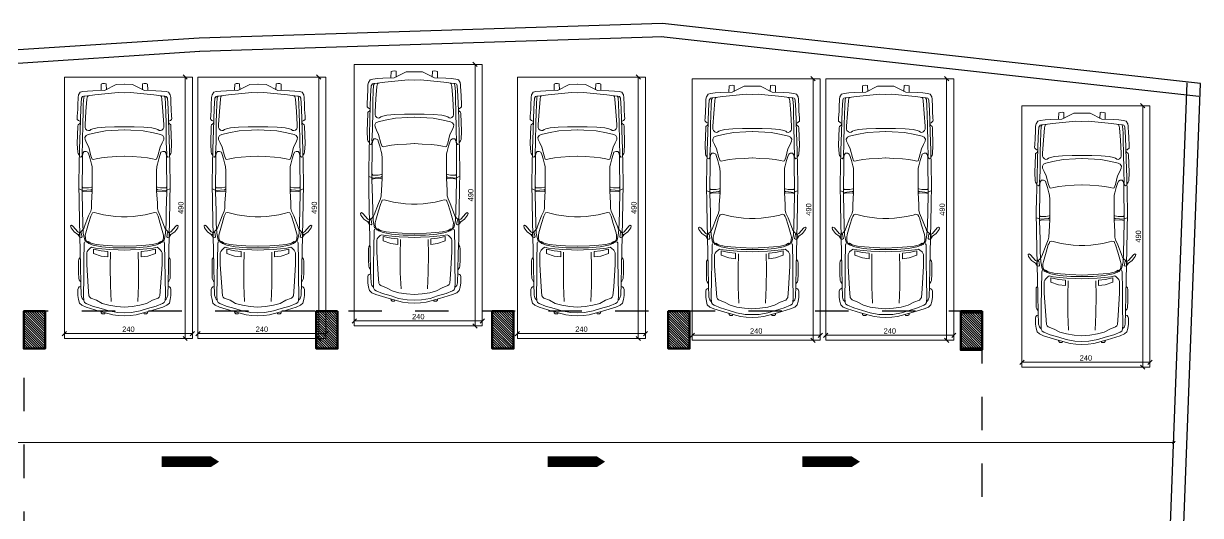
# Model space of a CAD drawing. Header units: centimetres. Extents: x 562865 to 1310255, y -148070 to 32737.
# Drawn here: x 643113 to 645319, y -24807 to -23885 of the extents above; entities that cross this region are included whole.
import ezdxf

# ---------------------------------------------------------------- set-up
doc = ezdxf.new("R2010")
doc.units = ezdxf.units.CM
doc.header["$LTSCALE"] = 2.5
doc.linetypes.add('DASHED', pattern=[0.25, 0.125, -0.125])
doc.layers.get('0').update_dxf_attribs({"color": 86})
for name, color, linetype, lineweight in [('ARABA TEFRIS', 205, 'Continuous', 0), ('DUVAR', 4, 'Continuous', 30), ('GÖRÜNÜŞLER', 96, 'Continuous', 25), ('iç ölçü', 106, 'Continuous', 18), ('kolon', 1, 'Continuous', 53), ('TEFRIS', 33, 'Continuous', 0)]:
    doc.layers.add(name, color=color, linetype=linetype, lineweight=lineweight)
doc.layers.add('TARAMA KOLON', color=252, linetype='Continuous')
doc.styles.add('10', font='', dxfattribs={"height": 10})
doc.styles.add('PINAR', font='comic.ttf')
doc.styles.get('10').set_extended_font_data('Arial')
doc.dimstyles.new('DISOLCU', dxfattribs={"dimscale": 0, "dimtxt": 15, "dimasz": 8, "dimexe": 1.8, "dimexo": 0.625, "dimgap": 3, "dimtad": 1, "dimdec": 0, "dimrnd": 0.5, "dimzin": 0, "dimdsep": 46, "dimtxsty": '10', "dimblk": 'OBLIQUE', "dimcen": 0.9, "dimclrd": 256, "dimclre": 256, "dimclrt": 7, "dimadec": 0, "dimazin": 0, "dimtfac": 1, "dimtdec": 0, "dimtofl": 0, "dimtmove": 2, "dimatfit": 0, "dimfxl": 10, "dimfxlon": 1, "dimtolj": 1, "dimtzin": 0, "dimarcsym": 0})
doc.dimstyles.new('TEMİZ ÖLÇÜ', dxfattribs={"dimtxt": 10, "dimasz": 5, "dimexe": 1.8, "dimexo": 0.625, "dimgap": 3, "dimtad": 1, "dimdec": 0, "dimrnd": 0.5, "dimzin": 1, "dimdsep": 46, "dimtxsty": 'PINAR', "dimblk": 'OBLIQUE', "dimcen": 0.9, "dimdle": 2, "dimclrd": 256, "dimclre": 256, "dimclrt": 7, "dimadec": 0, "dimazin": 0, "dimtfac": 1, "dimtdec": 0, "dimtofl": 0, "dimtmove": 2, "dimatfit": 2, "dimfxl": 10, "dimfxlon": 1, "dimlwd": -1, "dimlwe": -1, "dimarcsym": 0})

# ---------------------------------------------------------------- blocks, each defined once
blk = doc.blocks.new('Car-P-2')
for p, q in [((166.2, 203.2), (158.5, 197.5)), ((158.5, 190.5), (169.4, 199.6)), ((169.6, 204), (166.2, 203.2)), ((169.4, 199.6), (170.9, 202.2)), ((170.9, 202.2), (169.6, 204)), ((17.5, 175), (20.9, 183)), ((20.9, 183), (24.8, 187.4)), ((24.3, 174.7), (26.3, 177.8)), ((24.8, 187.4), (31.5, 189.2)), ((26.3, 177.8), (29.7, 179.4)), ((29.7, 179.4), (38.5, 179.9)), ((32.6, 181.2), (31.3, 180.2)), ((31.5, 189.2), (39.3, 190.5)), ((34.6, 182.8), (32.6, 181.2)), ((39.6, 184.3), (34.6, 182.8)), ((38.5, 179.9), (74.2, 179.4)), ((39.3, 190.5), (50.6, 190.5)), ((61.8, 185.1), (39.6, 184.3)), ((50.6, 190.5), (53.7, 189.5)), ((53.7, 189.5), (55.3, 187.7)), ((55.3, 187.7), (56.1, 185.4)), ((94.4, 185.6), (61.8, 185.1)), ((66.2, 186.4), (64.6, 185.4)), ((68.3, 187.7), (66.2, 186.4)), ((70.8, 188.7), (68.3, 187.7)), ((82.5, 189.2), (70.8, 188.7)), ((74.2, 179.4), (103.4, 179.1)), ((95.4, 189.2), (82.5, 189.2)), ((122.4, 186.4), (94.4, 185.6)), ((103.4, 189.2), (95.4, 189.2)), ((107.1, 188.7), (103.4, 189.2)), ((103.4, 179.1), (137.7, 178.6)), ((110.2, 186.4), (107.1, 188.7)), ((112.8, 186.4), (110.2, 186.4)), ((150.4, 186.9), (122.4, 186.4)), ((137.7, 178.6), (139.3, 177.8)), ((139.3, 177.8), (139.6, 176.8)), ((141.1, 176.8), (143.2, 175.5)), ((141.5, 174.7), (142.7, 177.6)), ((142.7, 177.6), (156.1, 180.4)), ((146.6, 176.3), (152, 176.5)), ((148.4, 186.9), (148.1, 184.1)), ((148.1, 184.1), (149.1, 182.5)), ((153.8, 190.5), (148.4, 186.9)), ((149.1, 182.5), (153.6, 183.5)), ((212.1, 188.2), (150.4, 186.9)), ((152, 176.5), (156.9, 175.5)), ((153.6, 188.2), (153.8, 190.5)), ((155.1, 187.4), (153.6, 188.2)), ((153.6, 183.5), (157.2, 184.1)), ((158.5, 197.5), (153.8, 190.5)), ((157.2, 187.9), (155.1, 187.4)), ((156.1, 180.4), (175.1, 181.2)), ((157.2, 187.9), (158.5, 190.5)), ((157.2, 184.1), (157.2, 187.9)), ((159.3, 184.3), (159.5, 186.6)), ((160.8, 182.5), (159.3, 184.3)), ((163.7, 180.4), (160.8, 182.5)), ((164.2, 179.4), (163.7, 180.4)), ((167, 178.6), (164.2, 179.4)), ((188.3, 170.3), (167, 178.6)), ((175.1, 181.2), (197.8, 181.7)), ((197.8, 181.7), (233.7, 182.5)), ((251.9, 188.7), (212.1, 188.2)), ((233.7, 182.5), (243, 182.5)), ((233.7, 181.7), (234.2, 179.4)), ((234.2, 179.4), (234.8, 165.9)), ((236.6, 183), (235.8, 181.7)), ((235.8, 181.7), (237.3, 165.7)), ((238.9, 188.2), (236.6, 183)), ((243, 182), (241.2, 181.2)), ((241.2, 181.2), (241.2, 170.8)), ((243, 182.5), (288.6, 182)), ((314, 187.4), (251.9, 188.7)), ((288.6, 182), (299.8, 182)), ((298.7, 184.8), (299.3, 186.9)), ((300.3, 183), (298.7, 184.8)), ((299.8, 182), (306, 181.2)), ((303.7, 188.7), (300.3, 187.4)), ((302.6, 182.5), (300.3, 183)), ((306, 181.2), (302.6, 182.5)), ((305.2, 190), (303.7, 188.7)), ((304.7, 182.5), (326.2, 181.7)), ((308.1, 190.8), (305.2, 190)), ((306, 181.2), (309.1, 178.9)), ((323.6, 191.6), (308.1, 190.8)), ((309.1, 178.9), (309.4, 175)), ((348.2, 186.4), (314, 187.4)), ((356.7, 190.5), (323.6, 191.6)), ((325.3, 174), (331.6, 176.8)), ((363.2, 181.2), (326.2, 181.7)), ((331.6, 176.8), (335.5, 177.3)), ((335.5, 177.3), (339.4, 175)), ((389.9, 185.1), (348.2, 186.4)), ((351.5, 176), (354.1, 176.8)), ((354.1, 176.8), (359.8, 176.8)), ((359.1, 190), (356.7, 190.5)), ((360.9, 187.4), (359.1, 190)), ((359.8, 176.8), (383.9, 175.2)), ((363.5, 186.4), (360.9, 187.4)), ((380.6, 180.7), (363.2, 181.2)), ((366.3, 187.9), (365.8, 186.6)), ((367.4, 189.5), (366.3, 187.9)), ((369.2, 191.6), (367.4, 189.5)), ((371.2, 191.8), (369.2, 191.6)), ((375.1, 191.6), (371.2, 191.8)), ((387.7, 190.8), (375.1, 191.6)), ((397.8, 180.2), (380.6, 180.7)), ((401.1, 190.5), (387.7, 190.8)), ((408.8, 183.8), (389.9, 185.1)), ((410.1, 179.4), (397.8, 180.2)), ((405.7, 190), (401.1, 190.5)), ((410.4, 190), (405.7, 190)), ((408.8, 183.8), (412.4, 181.7)), ((411.2, 183), (408.8, 183.8)), ((412.7, 177.8), (410.1, 179.4)), ((415, 189.2), (410.4, 190)), ((412.4, 181.7), (412.7, 179.1)), ((413.7, 172.4), (412.7, 179.1)), ((420, 186.1), (415, 189.2)), ((421.3, 181.2), (420, 186.1)), ((422.3, 172.4), (421.3, 181.2)), ((9.8, 150.4), (17.5, 175)), ((14.7, 146.7), (19.4, 162.8)), ((19.4, 162.8), (24.3, 174.7)), ((24.3, 144.9), (30.2, 155.5)), ((30.2, 155.5), (34.1, 166.2)), ((34.1, 166.2), (36.2, 168.2)), ((36.2, 168.2), (38.5, 169.8)), ((38.5, 169.8), (55.3, 171.1)), ((55.3, 171.1), (97.2, 173.7)), ((97.2, 173.7), (119.5, 173.7)), ((117.9, 161.3), (113, 147)), ((126, 161.3), (117.9, 161.3)), ((119.5, 173.7), (121.8, 172.7)), ((121.8, 172.7), (124.4, 171.1)), ((122.9, 146.7), (126, 161.3)), ((124.4, 171.1), (127.8, 167.2)), ((128.1, 157.4), (126.8, 145.4)), ((127.8, 167.2), (129.6, 164.6)), ((129.6, 164.6), (128.1, 157.4)), ((130.4, 145.7), (133.5, 161.5)), ((133.5, 161.5), (136.9, 169.8)), ((133.8, 143.1), (135, 156.1)), ((135, 156.1), (137.4, 166.4)), ((136.9, 169.8), (141.5, 174.7)), ((137.4, 166.4), (140.5, 171.4)), ((138.3, 173.7), (143.2, 175.5)), ((140.5, 171.4), (138.3, 173.7)), ((143.2, 175.5), (146.6, 176.3)), ((156.9, 175.5), (174.3, 170.3)), ((174.3, 170.3), (187.8, 166.2)), ((187.8, 166.2), (190.6, 164.9)), ((197.1, 166.4), (188.3, 170.3)), ((193.4, 154.8), (190.3, 142.3)), ((190.6, 164.9), (194, 163.3)), ((195, 159.4), (193.4, 154.8)), ((194, 163.3), (195, 159.4)), ((202.5, 165.1), (197.1, 166.4)), ((213.1, 164.9), (202.5, 165.1)), ((234.8, 163.6), (213.1, 164.9)), ((234.5, 164.9), (234.2, 164.1)), ((234.8, 165.9), (234.5, 164.9)), ((259.1, 163.6), (234.8, 163.6)), ((237.3, 165.7), (238.6, 163.8)), ((241.2, 170.8), (242.3, 164.9)), ((242.3, 164.9), (243, 163.6)), ((273.1, 163.6), (259.1, 163.6)), ((280.9, 163.8), (273.1, 163.6)), ((285.5, 165.1), (280.9, 163.8)), ((295.4, 167.5), (285.5, 165.1)), ((294.3, 161.5), (294.9, 163.6)), ((295.4, 156.1), (294.3, 161.5)), ((294.9, 163.6), (301.1, 165.9)), ((303.2, 170.1), (295.4, 167.5)), ((297.2, 146.2), (295.4, 156.1)), ((301.1, 165.9), (317.1, 170.1)), ((307.6, 171.6), (303.2, 170.1)), ((309.4, 175), (307.6, 171.6)), ((317.1, 170.1), (325.3, 174)), ((339.4, 175), (341.2, 171.1)), ((341.2, 171.1), (344.3, 157.6)), ((344.3, 157.6), (347.9, 138.4)), ((348.2, 170.8), (349.2, 173.4)), ((348.7, 168.2), (348.2, 170.8)), ((350.3, 165.9), (348.7, 168.2)), ((349.2, 173.4), (351.5, 176)), ((351.5, 162.3), (350.3, 165.9)), ((353.6, 154.5), (351.5, 162.3)), ((354.7, 139.5), (353.6, 154.5)), ((383.9, 175.2), (407.3, 173.4)), ((407.3, 173.4), (412.4, 172.4)), ((412.4, 172.4), (413.5, 170.8)), ((415.6, 158.4), (413.7, 172.4)), ((419.7, 114.6), (415.6, 158.4)), ((423.1, 162.3), (422.3, 172.4)), ((423.6, 140.8), (423.1, 162.3)), ((3, 125.2), (9.8, 150.4)), ((5.1, 144.7), (6.7, 146.7)), ((5.1, 142.8), (5.1, 144.7)), ((5.1, 140.3), (5.1, 142.8)), ((6.7, 139.5), (5.1, 140.3)), ((6.7, 146.7), (8.7, 147)), ((7.2, 116.4), (10.3, 132.7)), ((10.3, 132.7), (14.7, 146.7)), ((20.9, 132.2), (24.3, 144.9)), ((113, 147), (111.5, 134.3)), ((111.5, 134.3), (121.6, 134.3)), ((121.6, 134.3), (122.9, 146.7)), ((126.8, 145.4), (125.7, 131.4)), ((128.8, 124.2), (130.4, 145.7)), ((132.2, 125.7), (133.8, 143.1)), ((190.3, 142.3), (187.2, 119.8)), ((298.7, 134.6), (297.2, 146.2)), ((299.5, 117.7), (298.7, 134.6)), ((347.9, 138.4), (349.2, 115.1)), ((355.4, 121.6), (354.7, 139.5)), ((434.7, 118.5), (423.6, 140.8)), ((424.4, 147), (435.2, 146.7)), ((436, 137.4), (424.6, 136.9)), ((435.2, 146.7), (436.3, 144.1)), ((436.8, 140.5), (436, 137.4)), ((436.3, 144.1), (436.8, 140.5)), ((1, 103.2), (1.7, 114.6)), ((1.7, 114.6), (3, 125.2)), ((6.7, 103.2), (7.2, 116.4)), ((17.5, 103.7), (18.6, 117.7)), ((18.6, 117.7), (20.9, 132.2)), ((58.1, 129.4), (28.2, 128.1)), ((93.3, 129.6), (58.1, 129.4)), ((120.5, 129.1), (93.3, 129.6)), ((124.7, 114.6), (124.4, 103.2)), ((125.7, 131.4), (124.7, 114.6)), ((128.8, 102.9), (128.8, 124.2)), ((131.4, 102.9), (132.2, 125.7)), ((187.2, 119.8), (186.7, 108.6)), ((300.3, 102.9), (299.5, 117.7)), ((349.2, 115.1), (349.7, 102.9)), ((355.4, 102.9), (355.4, 121.6)), ((419.2, 103.2), (419.7, 114.6)), ((435, 102.9), (434.7, 118.5)), ((1, 103.2), (1.7, 91.8)), ((1.7, 91.8), (3, 81.2)), ((6.7, 103.2), (7.2, 90)), ((7.2, 90), (10.3, 73.7)), ((17.5, 103.7), (18.6, 88.7)), ((18.6, 88.7), (20.9, 74.2)), ((124.7, 91.8), (124.4, 103.2)), ((125.7, 74.9), (124.7, 91.8)), ((128.8, 103.5), (128.8, 82.2)), ((131.4, 103.5), (132.2, 80.6)), ((186.7, 108.6), (186.7, 102.9)), ((186.7, 97.8), (186.7, 103.5)), ((187.2, 86.6), (186.7, 97.8)), ((299.5, 88.7), (298.7, 71.8)), ((300.3, 103.5), (299.5, 88.7)), ((347.9, 67.9), (349.2, 91.3)), ((349.2, 91.3), (349.7, 103.5)), ((355.4, 103.5), (355.4, 84.8)), ((419.7, 91.8), (415.6, 48)), ((419.2, 103.2), (419.7, 91.8)), ((435, 103.5), (434.7, 87.9)), ((3, 81.2), (9.8, 56)), ((6.7, 66.9), (5.1, 66.1)), ((10.3, 73.7), (14.7, 59.7)), ((20.9, 74.2), (24.3, 61.5)), ((58.1, 77), (28.2, 78.3)), ((93.3, 76.8), (58.1, 77)), ((120.5, 77.3), (93.3, 76.8)), ((111.5, 72.1), (121.6, 72.1)), ((113, 59.4), (111.5, 72.1)), ((121.6, 72.1), (122.9, 59.7)), ((126.8, 61), (125.7, 74.9)), ((128.8, 82.2), (130.4, 60.7)), ((132.2, 80.6), (133.8, 63.3)), ((190.3, 64.1), (187.2, 86.6)), ((298.7, 71.8), (297.2, 60.2)), ((344.3, 48.8), (347.9, 67.9)), ((354.7, 66.9), (353.6, 51.9)), ((355.4, 84.8), (354.7, 66.9)), ((434.7, 87.9), (423.6, 65.6)), ((436, 69), (424.6, 69.5)), ((436.8, 65.9), (436, 69)), ((5.1, 66.1), (5.1, 63.5)), ((5.1, 63.5), (5.1, 61.7)), ((5.1, 61.7), (6.7, 59.7)), ((6.7, 59.7), (8.7, 59.4)), ((9.8, 56), (17.5, 31.4)), ((14.7, 59.7), (19.4, 43.6)), ((24.3, 61.5), (30.2, 50.8)), ((30.2, 50.8), (34.1, 40.2)), ((117.9, 45.1), (113, 59.4)), ((126, 45.1), (117.9, 45.1)), ((122.9, 59.7), (126, 45.1)), ((128.1, 49), (126.8, 61)), ((129.6, 41.8), (128.1, 49)), ((130.4, 60.7), (133.5, 44.9)), ((133.5, 44.9), (136.9, 36.6)), ((133.8, 63.3), (135, 50.3)), ((135, 50.3), (137.4, 40)), ((193.4, 51.6), (190.3, 64.1)), ((195, 47), (193.4, 51.6)), ((194, 43.1), (195, 47)), ((295.4, 50.3), (294.3, 44.9)), ((294.3, 44.9), (294.9, 42.8)), ((297.2, 60.2), (295.4, 50.3)), ((341.2, 35.3), (344.3, 48.8)), ((353.6, 51.9), (351.5, 44.1)), ((415.6, 48), (413.7, 34)), ((423.6, 65.6), (423.1, 44.1)), ((424.4, 59.4), (435.2, 59.7)), ((435.2, 59.7), (436.3, 62.2)), ((436.3, 62.2), (436.8, 65.9)), ((17.5, 31.4), (20.9, 23.4)), ((19.4, 43.6), (24.3, 31.7)), ((20.9, 23.4), (24.8, 19)), ((24.3, 31.7), (26.3, 28.6)), ((26.3, 28.6), (29.7, 27)), ((29.7, 27), (38.5, 26.5)), ((32.6, 25.2), (31.3, 26.2)), ((34.6, 23.6), (32.6, 25.2)), ((34.1, 40.2), (36.2, 38.1)), ((39.6, 22.1), (34.6, 23.6)), ((36.2, 38.1), (38.5, 36.6)), ((38.5, 36.6), (55.3, 35.3)), ((38.5, 26.5), (74.2, 27)), ((61.8, 21.3), (39.6, 22.1)), ((55.3, 35.3), (97.2, 32.7)), ((74.2, 27), (103.4, 27.3)), ((97.2, 32.7), (119.5, 32.7)), ((103.4, 27.3), (137.7, 27.8)), ((119.5, 32.7), (121.8, 33.7)), ((121.8, 33.7), (124.4, 35.3)), ((124.4, 35.3), (127.8, 39.2)), ((127.8, 39.2), (129.6, 41.8)), ((136.9, 36.6), (141.5, 31.7)), ((137.4, 40), (140.5, 35)), ((137.7, 27.8), (139.3, 28.6)), ((140.5, 35), (138.3, 32.7)), ((138.3, 32.7), (143.2, 30.9)), ((139.3, 28.6), (139.6, 29.6)), ((141.1, 29.6), (143.2, 30.9)), ((141.5, 31.7), (142.7, 28.8)), ((142.7, 28.8), (156.1, 26)), ((143.2, 30.9), (146.6, 30.1)), ((146.6, 30.1), (152, 29.9)), ((148.1, 22.3), (149.1, 23.9)), ((148.4, 19.5), (148.1, 22.3)), ((149.1, 23.9), (153.6, 22.9)), ((152, 29.9), (156.9, 30.9)), ((153.6, 22.9), (157.2, 22.3)), ((156.1, 26), (175.1, 25.2)), ((156.9, 30.9), (174.3, 36.1)), ((157.2, 22.3), (157.2, 18.4)), ((160.8, 23.9), (159.3, 22.1)), ((159.3, 22.1), (159.5, 19.7)), ((163.7, 26), (160.8, 23.9)), ((164.2, 27), (163.7, 26)), ((167, 27.8), (164.2, 27)), ((188.3, 36.1), (167, 27.8)), ((174.3, 36.1), (187.8, 40.2)), ((175.1, 25.2), (197.8, 24.7)), ((187.8, 40.2), (190.6, 41.5)), ((197.1, 40), (188.3, 36.1)), ((190.6, 41.5), (194, 43.1)), ((202.5, 41.3), (197.1, 40)), ((197.8, 24.7), (233.7, 23.9)), ((213.1, 41.5), (202.5, 41.3)), ((234.8, 42.8), (213.1, 41.5)), ((233.7, 24.7), (234.2, 27)), ((233.7, 23.9), (243, 23.9)), ((234.5, 41.5), (234.2, 42.3)), ((234.2, 27), (234.8, 40.5)), ((234.8, 40.5), (234.5, 41.5)), ((259.1, 42.8), (234.8, 42.8)), ((235.8, 24.7), (237.3, 40.7)), ((236.6, 23.4), (235.8, 24.7)), ((238.9, 18.2), (236.6, 23.4)), ((237.3, 40.7), (238.6, 42.6)), ((241.2, 35.6), (242.3, 41.5)), ((241.2, 25.2), (241.2, 35.6)), ((243, 24.4), (241.2, 25.2)), ((242.3, 41.5), (243, 42.8)), ((243, 23.9), (288.6, 24.4)), ((273.1, 42.8), (259.1, 42.8)), ((280.9, 42.6), (273.1, 42.8)), ((285.5, 41.3), (280.9, 42.6)), ((295.4, 38.9), (285.5, 41.3)), ((288.6, 24.4), (299.8, 24.4)), ((294.9, 42.8), (301.1, 40.5)), ((303.2, 36.3), (295.4, 38.9)), ((300.3, 23.4), (298.7, 21.6)), ((299.8, 24.4), (306, 25.2)), ((302.6, 23.9), (300.3, 23.4)), ((301.1, 40.5), (317.1, 36.3)), ((306, 25.2), (302.6, 23.9)), ((307.6, 34.8), (303.2, 36.3)), ((304.7, 23.9), (326.2, 24.7)), ((306, 25.2), (309.1, 27.5)), ((309.4, 31.4), (307.6, 34.8)), ((309.1, 27.5), (309.4, 31.4)), ((317.1, 36.3), (325.3, 32.4)), ((325.3, 32.4), (331.6, 29.6)), ((363.2, 25.2), (326.2, 24.7)), ((331.6, 29.6), (335.5, 29.1)), ((335.5, 29.1), (339.4, 31.4)), ((339.4, 31.4), (341.2, 35.3)), ((348.7, 38.1), (348.2, 35.6)), ((348.2, 35.6), (349.2, 33)), ((350.3, 40.5), (348.7, 38.1)), ((349.2, 33), (351.5, 30.4)), ((351.5, 44.1), (350.3, 40.5)), ((351.5, 30.4), (354.1, 29.6)), ((354.1, 29.6), (359.8, 29.6)), ((359.8, 29.6), (383.9, 31.1)), ((380.6, 25.7), (363.2, 25.2)), ((397.8, 26.2), (380.6, 25.7)), ((383.9, 31.1), (407.3, 33)), ((408.8, 22.6), (389.9, 21.3)), ((410.1, 27), (397.8, 26.2)), ((407.3, 33), (412.4, 34)), ((408.8, 22.6), (412.4, 24.7)), ((411.2, 23.4), (408.8, 22.6)), ((412.7, 28.6), (410.1, 27)), ((412.4, 34), (413.5, 35.6)), ((412.4, 24.7), (412.7, 27.3)), ((413.7, 34), (412.7, 27.3)), ((421.3, 25.2), (420, 20.3)), ((422.3, 34), (421.3, 25.2)), ((423.1, 44.1), (422.3, 34)), ((24.8, 19), (31.5, 17.2)), ((31.5, 17.2), (39.3, 15.9)), ((39.3, 15.9), (50.6, 15.9)), ((50.6, 15.9), (53.7, 16.9)), ((53.7, 16.9), (55.3, 18.7)), ((55.3, 18.7), (56.1, 21)), ((94.4, 20.8), (61.8, 21.3)), ((66.2, 20), (64.6, 21)), ((68.3, 18.7), (66.2, 20)), ((70.8, 17.7), (68.3, 18.7)), ((82.5, 17.2), (70.8, 17.7)), ((95.4, 17.2), (82.5, 17.2)), ((122.4, 20), (94.4, 20.8)), ((103.4, 17.2), (95.4, 17.2)), ((107.1, 17.7), (103.4, 17.2)), ((110.2, 20), (107.1, 17.7)), ((112.8, 20), (110.2, 20)), ((150.4, 19.5), (122.4, 20)), ((153.8, 15.9), (148.4, 19.5)), ((212.1, 18.2), (150.4, 19.5)), ((155.1, 19), (153.6, 18.2)), ((153.6, 18.2), (153.8, 15.9)), ((158.5, 8.9), (153.8, 15.9)), ((157.2, 18.4), (155.1, 19)), ((157.2, 18.4), (158.5, 15.9)), ((158.5, 15.9), (169.4, 6.8)), ((166.2, 3.2), (158.5, 8.9)), ((169.6, 2.4), (166.2, 3.2)), ((169.4, 6.8), (170.9, 4.2)), ((170.9, 4.2), (169.6, 2.4)), ((251.9, 17.7), (212.1, 18.2)), ((314, 19), (251.9, 17.7)), ((298.7, 21.6), (299.3, 19.5)), ((303.7, 17.7), (300.3, 19)), ((305.2, 16.4), (303.7, 17.7)), ((308.1, 15.6), (305.2, 16.4)), ((323.6, 14.8), (308.1, 15.6)), ((348.2, 20), (314, 19)), ((356.7, 15.9), (323.6, 14.8)), ((389.9, 21.3), (348.2, 20)), ((359.1, 16.4), (356.7, 15.9)), ((360.9, 19), (359.1, 16.4)), ((363.5, 20), (360.9, 19)), ((366.3, 18.4), (365.8, 19.7)), ((367.4, 16.9), (366.3, 18.4)), ((369.2, 14.8), (367.4, 16.9)), ((371.2, 14.6), (369.2, 14.8)), ((375.1, 14.8), (371.2, 14.6)), ((387.7, 15.6), (375.1, 14.8)), ((401.1, 15.9), (387.7, 15.6)), ((405.7, 16.4), (401.1, 15.9)), ((410.4, 16.4), (405.7, 16.4)), ((415, 17.2), (410.4, 16.4)), ((420, 20.3), (415, 17.2))]:
    blk.add_line(p, q)
blk = doc.blocks.new('_Oblique')
at = {"color": 0, "linetype": 'ByBlock', "lineweight": -2}
blk.add_line((-0.5, -0.5), (0.5, 0.5), dxfattribs=at)
blk = doc.blocks.new('*D3048')
at = {"layer": 'Defpoints', "color": 0}
for p in [(244, 494), (230.4, 4), (244, 4)]:
    blk.add_point(p, dxfattribs=at)
at = {"layer": 'TEFRIS', "lineweight": -2}
for p, q in [((240.4, 494), (228.6, 494)), ((230.4, 494), (230.4, 4)), ((240.4, 4), (228.6, 4))]:
    blk.add_line(p, q, dxfattribs=at)
at = {"layer": 'TEFRIS', "linetype": 'ByBlock', "lineweight": -2, "xscale": 8, "yscale": 8, "zscale": 8}
for p, rotation in [((230.4, 494), 90), ((230.4, 4), 270)]:
    blk.add_blockref('_Oblique', p, dxfattribs=dict(at, rotation=rotation))
at = {"layer": 'TEFRIS', "color": 7, "insert": (222.3, 249), "char_height": 10, "attachment_point": 5, "rotation": 90, "style": '10'}
blk.add_mtext('\\A1;490', dxfattribs=at)
blk = doc.blocks.new('*D3049')
at = {"layer": 'Defpoints', "color": 0}
for p in [(4, 11.4), (244, 13.2), (244, 11.4)]:
    blk.add_point(p, dxfattribs=at)
at = {"layer": 'TEFRIS', "lineweight": -2}
for p, q in [((4, 12), (4, 15)), ((4, 13.2), (244, 13.2)), ((244, 12), (244, 15))]:
    blk.add_line(p, q, dxfattribs=at)
at = {"layer": 'TEFRIS', "linetype": 'ByBlock', "lineweight": -2, "xscale": 8, "yscale": 8, "zscale": 8, "rotation": 180}
blk.add_blockref('_Oblique', (4, 13.2), dxfattribs=at)
at = {"layer": 'TEFRIS', "linetype": 'ByBlock', "lineweight": -2, "xscale": 8, "yscale": 8, "zscale": 8}
blk.add_blockref('_Oblique', (244, 13.2), dxfattribs=at)
at = {"layer": 'TEFRIS', "color": 7, "insert": (124, 21.3), "char_height": 10, "attachment_point": 5, "style": '10'}
blk.add_mtext('\\A1;240', dxfattribs=at)
blk = doc.blocks.new('*D3098')
at = {"layer": 'Defpoints', "color": 0}
for p in [(639893.2, -24670.3), (645268.9, -24670.3), (645268.9, -24670.3)]:
    blk.add_point(p, dxfattribs=at)
at = {"layer": 'iç ölçü'}
for p, q in [((639891.2, -24670.3), (645270.9, -24670.3)), ((639893.2, -24669.7), (639893.2, -24668.5)), ((645268.9, -24669.7), (645268.9, -24668.5))]:
    blk.add_line(p, q, dxfattribs=at)
at = {"layer": 'iç ölçü', "linetype": 'ByBlock', "xscale": 5, "yscale": 5, "zscale": 5, "rotation": 180}
blk.add_blockref('_Oblique', (639893.2, -24670.3), dxfattribs=at)
at = {"layer": 'iç ölçü', "linetype": 'ByBlock', "xscale": 5, "yscale": 5, "zscale": 5}
blk.add_blockref('_Oblique', (645268.9, -24670.3), dxfattribs=at)
at = {"layer": 'iç ölçü', "color": 7, "insert": (642581.1, -24650.8), "char_height": 30, "attachment_point": 5, "style": 'PINAR'}
blk.add_mtext('5376', dxfattribs=at)
blk = doc.blocks.new('SB')
at = {"layer": 'TARAMA KOLON'}
h = blk.add_hatch(dxfattribs=at)
h.set_pattern_fill('ANSI31', color=256, angle=7e-15)
h.paths.add_polyline_path([(655327.3, -25829.4), (655302.3, -25829.4), (655302.3, -25959.4), (655327.3, -25959.4)])
h.paths.add_polyline_path([(655437.3, -24424.1), (655477.3, -24424.1), (655477.3, -24494.1), (655437.3, -24494.1)])
h.paths.add_polyline_path([(655327.3, -25359.4), (655297.3, -25359.4), (655297.3, -25469.4), (655327.3, -25469.4)])
h.paths.add_polyline_path([(655327.3, -26079.4), (655327.3, -26109.4), (655257.3, -26109.4), (655257.3, -26079.4)])
h.paths.add_polyline_path([(654229.3, -24849.4), (654229.3, -24889.4), (654299.3, -24889.4), (654299.3, -24849.4)])
h.paths.add_polyline_path([(654269.3, -25899.4), (654229.3, -25899.4), (654229.3, -25829.4), (654269.3, -25829.4)])
h.paths.add_polyline_path([(654229.3, -25444.4), (654229.3, -25469.4), (654379.3, -25469.4), (654379.3, -25444.4)])
h.paths.add_polyline_path([(655112.3, -26369.4), (655142.3, -26369.4), (655142.3, -26429.4), (655112.3, -26429.4)])
h.paths.add_polyline_path([(654997.3, -26079.4), (654997.3, -26109.4), (654927.3, -26109.4), (654927.3, -26079.4)])
h.paths.add_polyline_path([(655437.3, -24889.4), (655467.3, -24889.4), (655467.3, -24829.4), (655437.3, -24829.4)])
h.paths.add_polyline_path([(655112.3, -26834.6), (655142.3, -26834.6), (655142.3, -26894.6), (655112.3, -26894.6)])
h.paths.add_polyline_path([(654787.3, -26369.4), (654817.3, -26369.4), (654817.3, -26429.4), (654787.3, -26429.4)])
h.paths.add_polyline_path([(655437.3, -26824.6), (655477.3, -26824.6), (655477.3, -26894.6), (655437.3, -26894.6)])
h.paths.add_polyline_path([(654299.3, -26369.4), (654299.3, -26409.4), (654229.3, -26409.4), (654229.3, -26369.4)])
h.paths.add_polyline_path([(654777.3, -26824.6), (654817.3, -26824.6), (654817.3, -26894.6), (654777.3, -26894.6)])
h.paths.add_polyline_path([(655437.3, -26369.4), (655467.3, -26369.4), (655467.3, -26429.4), (655437.3, -26429.4)])
h.paths.add_polyline_path([(655985.4, -25829.4), (656025.4, -25829.4), (656025.4, -25899.4), (655985.4, -25899.4)])
h.paths.add_polyline_path([(654927.3, -25959.4), (654927.3, -25359.4), (655177.3, -25359.4), (655177.3, -25389.4), (654952.3, -25389.4), (654952.3, -25729.4), (655177.3, -25729.4), (655177.3, -25754.4), (654952.3, -25754.4), (654952.3, -25934.4), (655177.3, -25934.4), (655177.3, -25959.4)])
h.paths.add_polyline_path([(654777.3, -24424.1), (654817.3, -24424.1), (654817.3, -24494.1), (654777.3, -24494.1)])
h.paths.add_polyline_path([(655985.4, -26824.6), (656025.4, -26824.6), (656025.4, -26894.6), (655985.4, -26894.6)])
h.paths.add_polyline_path([(654229.3, -24424.1), (654269.3, -24424.1), (654269.3, -24494.1), (654229.3, -24494.1)])
h.paths.add_polyline_path([(655107.3, -24424.1), (655147.3, -24424.1), (655147.3, -24494.1), (655107.3, -24494.1)])
h.paths.add_polyline_path([(655985.4, -24424.1), (656025.4, -24424.1), (656025.4, -24494.1), (655985.4, -24494.1)])
h.paths.add_polyline_path([(656025.4, -24849.4), (656025.4, -24889.4), (655955.4, -24889.4), (655955.4, -24849.4)])
h.paths.add_polyline_path([(654817.3, -24889.4), (654787.3, -24889.4), (654787.3, -24829.4), (654817.3, -24829.4)])
h.paths.add_polyline_path([(655114.8, -24849.4), (655139.8, -24849.4), (655139.8, -24999.4), (655114.8, -24999.4)])
h.paths.add_polyline_path([(656025.4, -26369.4), (656025.4, -26409.4), (655955.4, -26409.4), (655955.4, -26369.4)])
h.paths.add_polyline_path([(654229.3, -26824.6), (654269.3, -26824.6), (654269.3, -26894.6), (654229.3, -26894.6)])
h.paths.add_polyline_path([(656025.4, -25444.4), (656025.4, -25469.4), (655875.4, -25469.4), (655875.4, -25444.4)])
at = {"layer": 'kolon'}
for points in [[(654229.3, -24424.1), (654269.3, -24424.1), (654269.3, -24494.1), (654229.3, -24494.1)], [(654777.3, -24424.1), (654817.3, -24424.1), (654817.3, -24494.1), (654777.3, -24494.1)], [(655107.3, -24424.1), (655147.3, -24424.1), (655147.3, -24494.1), (655107.3, -24494.1)], [(655437.3, -24424.1), (655477.3, -24424.1), (655477.3, -24494.1), (655437.3, -24494.1)], [(655985.4, -24424.1), (656025.4, -24424.1), (656025.4, -24494.1), (655985.4, -24494.1)]]:
    blk.add_lwpolyline(points, close=True, dxfattribs=at)
blk = doc.blocks.new('Ar-1')
blk.add_lwpolyline([(0, -36, 6.63, 6.63, 0), (0, -13.26, 17.05, 0, 0), (0, 0, 0, 0, 0)], format="xyseb")
blk = doc.blocks.new('A$C18BE6784')
at = {"layer": 'TEFRIS'}
blk.add_lwpolyline([(244, 494), (244, 4), (4, 4), (4, 494)], close=True, dxfattribs=at)
at = {"layer": 'TEFRIS', "rotation": 89.99972930206081}
blk.add_blockref('Car-P-2', (219.7, 45.3), dxfattribs=at)
at = {"layer": 'TEFRIS'}
dim = blk.add_linear_dim(base=(230.4, 4), p1=(244, 494), p2=(244, 4), angle=90, dimstyle='DISOLCU', override={"dimscale": 1, "dimarcsym": 1}, dxfattribs=at)
dim.commit()
dim.dimension.update_dxf_attribs({"geometry": '*D3048', "text_midpoint": (222.3, 249)})
dim = blk.add_linear_dim(base=(244, 13.2), p1=(4, 11.4), p2=(244, 11.4), dimstyle='DISOLCU', override={"dimscale": 1, "dimarcsym": 1}, dxfattribs=at)
dim.commit()
dim.dimension.update_dxf_attribs({"geometry": '*D3049', "text_midpoint": (124, 21.3)})

msp = doc.modelspace()

# ---------------------------------------------------------------- linework, layer by layer
at = {"layer": 'DUVAR'}
for p, q in [((644310.6, -23884.9), (643441.9, -23912.4)), ((645318.6, -23997.1), (644310.6, -23884.9)), ((644311.4, -23909.9), (643442.7, -23937.4)), ((645315.9, -24021.9), (644307.8, -23909.7)), ((643441.9, -23912.4), (642276.9, -23988)), ((643443.5, -23937.3), (642278.6, -24013)), ((645185.4, -26869.6), (645293.7, -23996.1)), ((645190.6, -27395.6), (645318.6, -23997.1))]:
    msp.add_line(p, q, dxfattribs=at)
at = {"layer": 'GÖRÜNÜŞLER', "color": 251, "linetype": 'DASHED', "ltscale": 200}
msp.add_lwpolyline([(643113.2, -26897.1), (644909.3, -26897.1), (644909.3, -24424.1), (643113.2, -24424.1)], close=True, dxfattribs=at)
at = {"layer": 'kolon'}
for points in [[(643113.2, -24424.1), (643153.2, -24424.1), (643153.2, -24494.1), (643113.2, -24494.1)], [(644869.3, -24426.6), (644909.3, -24426.6), (644909.3, -24496.6), (644869.3, -24496.6)]]:
    msp.add_lwpolyline(points, close=True, dxfattribs=at)

# ---------------------------------------------------------------- block references
at = {"layer": 'ARABA TEFRIS', "rotation": 359.9999999999999}
for p in [(643728.7, -24455.5), (643185.4, -24479.1), (643435.6, -24479.1), (644034.5, -24479.1), (644362.1, -24482.4), (644612.4, -24482.4), (644980, -24532.9)]:
    msp.add_blockref('A$C18BE6784', p, dxfattribs=at)
at = {"layer": 'DUVAR', "xscale": 3, "yscale": 3, "zscale": 3, "rotation": 270}
for p in [(643479.5, -24706.1), (644202.9, -24706.1), (644680.6, -24706.1)]:
    msp.add_blockref('Ar-1', p, dxfattribs=at)
at = {"layer": 'TARAMA KOLON', "xscale": -1}
msp.add_blockref('SB', (1299138.6, 0), dxfattribs=at)

# ---------------------------------------------------------------- dimensions: what is measured, and where the dimension line sits
at = {"layer": 'iç ölçü'}
dim = msp.add_linear_dim(base=(645268.9, -24670.3), p1=(639893.2, -24670.3), p2=(645268.9, -24670.3), dimstyle='TEMİZ ÖLÇÜ', override={"dimtxt": 30, "dimtxsty": 'PINAR'}, dxfattribs=at)
dim.commit()
dim.dimension.update_dxf_attribs({"geometry": '*D3098', "text_midpoint": (642581.1, -24650.8)})

doc.saveas('drawing.dxf')
